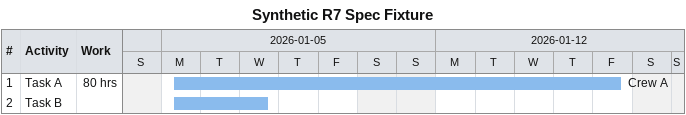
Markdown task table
Synthetic R7 Spec Fixture

| ID | Task | Start | Finish | Resources | Work (h) |
|---|---|---|---|---|---|
| 1 | Task A | 2026-01-05 | 2026-01-16 | Crew A | 80 |
| 2 | Task B | 2026-01-05 | 2026-01-07 |  |  |
